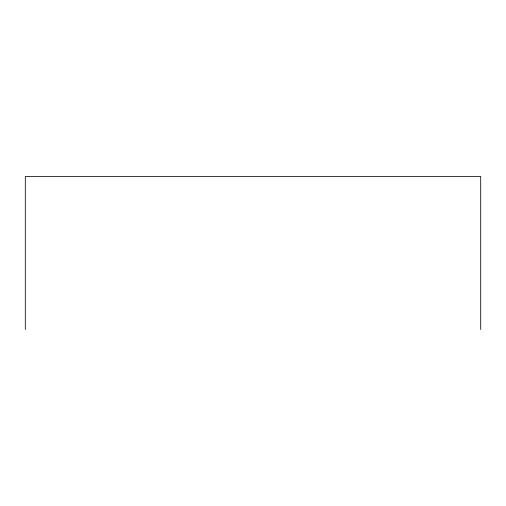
<?xml version="1.0" encoding="UTF-8"?>
<svg xmlns="http://www.w3.org/2000/svg" width="506" height="506" viewBox="0 0 506 506"><rect width="100%" height="100%" fill="white"/><g stroke="black" fill="none" stroke-linecap="round" stroke-linejoin="round"><path stroke-width="0.76" d="M480.7 329.52L480.7 176.48L25.3 176.48L25.3 329.52"/></g></svg>
